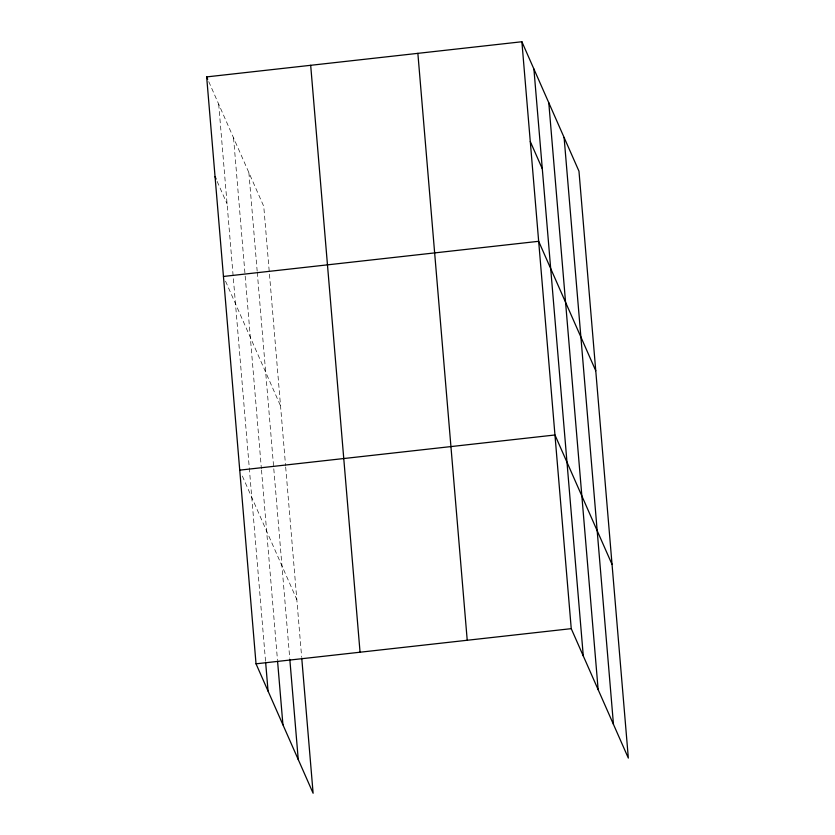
<?xml version="1.0" encoding="UTF-8"?>
<svg xmlns="http://www.w3.org/2000/svg" width="835" height="835" viewBox="0 0 835 835"><rect width="100%" height="100%" fill="white"/><g stroke="black" fill="none" stroke-linecap="round" stroke-linejoin="round"><path stroke-width="0.63" stroke-dasharray="4.17 3.13" d="M208.76 81.642L263.756 206.339L285.57 465.68M217.152 181.425L227.089 203.949M225.544 281.197L280.539 405.883M242.359 476.065L296.822 599.572M285.674 466.984L301.633 656.759M248.882 172.626L257.17 271.104M257.274 272.398L289.724 658.147M233.56 137.89L261.386 468.727M261.501 470.021L277.46 659.807M218.697 104.177L265.54 661.195"/><path stroke-width="1.25" d="M301.748 658.063L313.115 793.25L256.032 663.815L206.662 76.904L521.885 41.75L578.968 171.185L628.337 758.096L571.244 628.661L521.885 41.75M223.446 276.458L538.669 241.305L595.752 370.73M239.739 470.136L554.962 434.983L612.045 564.418M256.032 663.815L571.244 628.661M530.277 141.522L542.301 168.795M206.662 76.904L207.706 79.273M215.054 176.676L216.098 179.055M564.105 137.472L613.464 724.383M548.783 102.736L598.142 689.647M533.909 69.023L583.279 655.934M417.865 53.346L467.224 640.268M310.683 65.307L360.052 652.218M289.829 659.441L298.252 759.537M277.564 661.111L282.929 724.801M265.655 662.489L268.056 691.088"/></g></svg>
